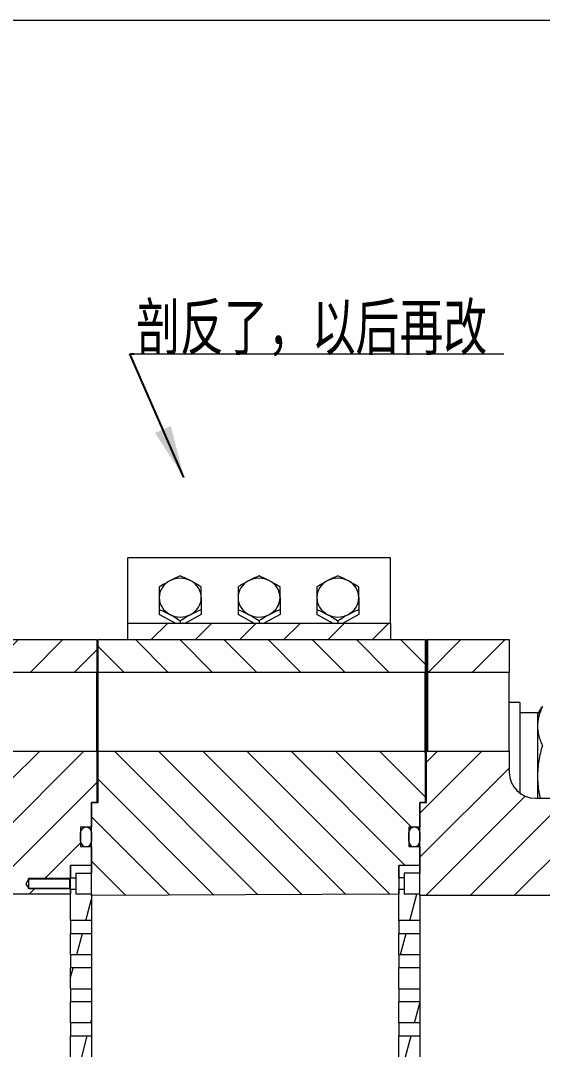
# Model space of a CAD drawing. Header units: millimetres. Extents: x 0 to 2970, y 0 to 2245.
# Drawn here: x 845.7 to 1044.4, y 805.6 to 1198.6 of the extents above; entities that cross this region are included whole.
import ezdxf

# ---------------------------------------------------------------- set-up
doc = ezdxf.new("R2010")
doc.units = ezdxf.units.MM
for name, color, linetype, true_color in [('1', 7, 'Continuous', 0xffffff), ('170', 7, 'Continuous', 0xffffff), ('2', 7, 'Continuous', 0xffffff)]:
    doc.layers.add(name, color=color, linetype=linetype, true_color=true_color)
doc.styles.add('宋体', font='宋体')
doc.dimstyles.get("Standard").update_dxf_attribs({"dimtxt": 0.18, "dimasz": 0.18, "dimexe": 0.18, "dimexo": 0.0625, "dimgap": 0.09, "dimtad": 0, "dimtih": 1, "dimtoh": 1, "dimdec": 4, "dimzin": 0, "dimdsep": 46, "dimtxsty": 'Standard', "dimcen": 0.09, "dimadec": 0, "dimazin": 0, "dimtfac": 1, "dimtdec": 4, "dimtofl": 0, "dimtmove": 0, "dimatfit": 3, "dimfxl": 1, "dimtolj": 1, "dimtzin": 0, "dimarcsym": 0})

# ---------------------------------------------------------------- blocks, each defined once
blk = doc.blocks.new('LABLE3D_1', base_point=(177.751662, 214.332776))
at = {"layer": '170', "color": 3, "linetype": 'Continuous', "lineweight": 18, "insert": (177.937162, 214.123741), "char_height": 3.5, "attachment_point": 7, "line_spacing_factor": 1.12395, "style": '宋体'}
blk.add_mtext('\\f宋体|b0|i0;\\W0.7000;剖反了，以后再改', dxfattribs=at)

msp = doc.modelspace()

# ---------------------------------------------------------------- hatches: boundary and pattern name
at = {"layer": '1', "linetype": 'Continuous', "lineweight": 18}
h = msp.add_hatch(dxfattribs=at)
h.set_pattern_fill('ANSI31', color=4, scale=3.75, angle=360, style=0)
h.paths.add_polyline_path([(886.48, 962.8), (886.48, 968.95), (986.48, 968.95), (986.48, 962.8)], flags=0)
h = msp.add_hatch(dxfattribs=at)
h.set_pattern_fill('ANSI31', color=4, scale=3.75, angle=360, style=0)
h.paths.add_polyline_path([(874.73, 587.8), (841.23, 587.8), (841.23, 600.3), (874.73, 600.3)], flags=0)
edge = h.paths.add_edge_path(flags=0)
edge.add_line((864.73, 865.8), (783.73, 865.8))
edge.add_line((783.73, 865.8), (783.73, 887.8))
edge.add_line((783.73, 887.8), (831.23, 887.8))
edge.add_arc((831.23, 897.8), 10, 270, 360)
edge.add_line((841.23, 897.8), (841.23, 920.3))
edge.add_line((841.23, 920.3), (874.73, 920.3))
edge.add_line((874.73, 920.3), (874.73, 900.8))
edge.add_line((874.73, 900.8), (872.73, 900.8))
edge.add_line((872.73, 900.8), (872.73, 891.3))
edge.add_line((872.73, 891.3), (868.49, 891.3))
edge.add_line((868.49, 891.3), (868.49, 884))
edge.add_line((868.49, 884), (872.73, 884))
edge.add_line((872.73, 884), (872.73, 876.8))
edge.add_line((872.73, 876.8), (864.73, 876.8))
edge.add_line((864.73, 876.8), (864.73, 871.55))
edge.add_line((864.73, 871.55), (848.73, 871.55))
edge.add_line((848.73, 871.55), (847.68, 869.8))
edge.add_line((847.68, 869.8), (848.73, 868.05))
edge.add_line((848.73, 868.05), (864.73, 868.05))
edge.add_line((864.73, 868.05), (864.73, 865.8))
h.paths.add_polyline_path([(874.73, 950.3), (841.23, 950.3), (841.23, 962.8), (874.73, 962.8)], flags=0)
h.paths.add_polyline_path([(641.73, 587.8), (610.23, 587.8), (610.23, 600.3), (641.73, 600.3)], flags=0)
h.paths.add_polyline_path([(641.73, 950.3), (610.23, 950.3), (610.23, 962.8), (641.73, 962.8)], flags=0)
edge = h.paths.add_edge_path(flags=0)
edge.add_line((851.88, 679.02), (864.73, 678.88))
edge.add_line((864.73, 678.88), (864.73, 673.8))
edge.add_line((864.73, 673.8), (872.73, 673.8))
edge.add_line((872.73, 673.8), (872.73, 666.6))
edge.add_line((872.73, 666.6), (868.49, 666.6))
edge.add_line((868.49, 666.6), (868.49, 659.3))
edge.add_line((868.49, 659.3), (872.73, 659.3))
edge.add_line((872.73, 659.3), (872.73, 649.8))
edge.add_line((872.73, 649.8), (874.73, 649.8))
edge.add_line((874.73, 649.8), (874.73, 630.3))
edge.add_line((874.73, 630.3), (841.23, 630.3))
edge.add_line((841.23, 630.3), (841.23, 652.8))
edge.add_arc((831.23, 652.8), 10, 0, 90)
edge.add_line((831.23, 662.8), (651.73, 662.8))
edge.add_arc((651.73, 652.8), 10, 90, 180)
edge.add_line((641.73, 652.8), (641.73, 630.3))
edge.add_line((641.73, 630.3), (610.23, 630.3))
edge.add_line((610.23, 630.3), (610.23, 635.3))
edge.add_line((610.23, 635.3), (607.73, 635.3))
edge.add_line((607.73, 635.3), (607.73, 684.8))
edge.add_line((607.73, 684.8), (864.73, 684.8))
edge.add_line((864.73, 684.8), (864.73, 682.72))
edge.add_line((864.73, 682.72), (851.88, 682.59))
edge.add_line((851.88, 682.59), (848.73, 682.55))
edge.add_line((848.73, 682.55), (847.68, 680.8))
edge.add_line((847.68, 680.8), (848.73, 679.05))
edge.add_line((848.73, 679.05), (851.88, 679.02))
edge = h.paths.add_edge_path(flags=0)
edge.add_line((607.73, 915.3), (610.23, 915.3))
edge.add_line((610.23, 915.3), (610.23, 920.3))
edge.add_line((610.23, 920.3), (641.73, 920.3))
edge.add_line((641.73, 920.3), (641.73, 897.8))
edge.add_arc((651.73, 897.8), 10, 180, 270)
edge.add_line((651.73, 887.8), (703.73, 887.8))
edge.add_line((703.73, 887.8), (703.73, 865.8))
edge.add_line((703.73, 865.8), (607.73, 865.8))
edge.add_line((607.73, 865.8), (607.73, 915.3))
h = msp.add_hatch(dxfattribs=at)
h.set_pattern_fill('ANSI31', color=4, scale=3.75, angle=360, style=0)
edge = h.paths.add_edge_path(flags=0)
edge.add_line((1187.73, 892.8), (1187.73, 849.8))
edge.add_line((1187.73, 849.8), (1192.23, 849.8))
edge.add_line((1192.23, 849.8), (1192.23, 825.3))
edge.add_line((1192.23, 825.3), (1187.73, 825.3))
edge.add_line((1187.73, 825.3), (1087.73, 865.3))
edge.add_line((1087.73, 865.3), (997.73, 865.3))
edge.add_line((997.73, 865.3), (997.73, 900.8))
edge.add_line((997.73, 900.8), (1000.23, 900.8))
edge.add_line((1000.23, 900.8), (1000.23, 920.3))
edge.add_line((1000.23, 920.3), (1031.73, 920.3))
edge.add_line((1031.73, 920.3), (1031.73, 912.33))
edge.add_arc((1041.73, 912.33), 10, 180, 270)
edge.add_line((1041.73, 902.33), (1055.23, 902.33))
edge.add_line((1055.23, 902.33), (1071.73, 892.8))
edge.add_line((1071.73, 892.8), (1187.73, 892.8))
h.paths.add_polyline_path([(1031.73, 950.3), (1000.23, 950.3), (1000.23, 962.8), (1031.73, 962.8)], flags=0)
h.paths.add_polyline_path([(1031.73, 587.8), (1000.23, 587.8), (1000.23, 600.3), (1031.73, 600.3)], flags=0)
edge = h.paths.add_edge_path(flags=0)
edge.add_line((1071.73, 657.8), (1055.23, 648.28))
edge.add_line((1055.23, 648.28), (1041.73, 648.28))
edge.add_arc((1041.73, 638.28), 10, 90, 180)
edge.add_line((1031.73, 638.28), (1031.73, 630.3))
edge.add_line((1031.73, 630.3), (1000.23, 630.3))
edge.add_line((1000.23, 630.3), (1000.23, 649.8))
edge.add_line((1000.23, 649.8), (997.73, 649.8))
edge.add_line((997.73, 649.8), (997.73, 685.3))
edge.add_line((997.73, 685.3), (1087.73, 685.3))
edge.add_line((1087.73, 685.3), (1187.73, 725.3))
edge.add_line((1187.73, 725.3), (1192.23, 725.3))
edge.add_line((1192.23, 725.3), (1192.23, 700.8))
edge.add_line((1192.23, 700.8), (1187.73, 700.8))
edge.add_line((1187.73, 700.8), (1187.73, 657.8))
edge.add_line((1187.73, 657.8), (1071.73, 657.8))
h = msp.add_hatch(dxfattribs=at)
h.set_pattern_fill('ANSI31', color=4, scale=3.75, angle=29.985, style=0)
h.paths.add_polyline_path([(872.73, 746.8), (872.73, 738.8), (864.73, 738.8), (864.73, 746.8)], flags=0)
h.paths.add_polyline_path([(872.73, 876.8), (872.73, 873.8), (866.73, 873.8), (866.73, 872.05), (864.73, 872.05), (864.73, 876.8)], flags=0)
h.paths.add_polyline_path([(864.73, 816.8), (864.73, 824.8), (872.73, 824.8), (872.73, 816.8)], flags=0)
h.paths.add_polyline_path([(872.73, 759.8), (872.73, 751.8), (864.73, 751.8), (864.73, 759.8)], flags=0)
h.paths.add_polyline_path([(864.73, 803.8), (864.73, 811.8), (872.73, 811.8), (872.73, 803.8)], flags=0)
h.paths.add_polyline_path([(872.73, 772.8), (872.73, 764.8), (864.73, 764.8), (864.73, 772.8)], flags=0)
h.paths.add_polyline_path([(864.73, 790.8), (864.73, 798.8), (872.73, 798.8), (872.73, 790.8)], flags=0)
h.paths.add_polyline_path([(864.73, 777.8), (864.73, 785.8), (872.73, 785.8), (872.73, 777.8)], flags=0)
h.paths.add_polyline_path([(872.73, 707.8), (872.73, 699.8), (864.73, 699.8), (864.73, 707.8)], flags=0)
h.paths.add_polyline_path([(864.73, 683.05), (864.73, 694.8), (872.73, 694.8), (872.73, 684.8), (866.73, 684.8), (866.73, 683.05)], flags=0)
h.paths.add_polyline_path([(872.73, 720.8), (872.73, 712.8), (864.73, 712.8), (864.73, 720.8)], flags=0)
h.paths.add_polyline_path([(864.73, 842.8), (864.73, 850.8), (872.73, 850.8), (872.73, 842.8)], flags=0)
h.paths.add_polyline_path([(864.73, 673.8), (864.73, 678.55), (866.73, 678.55), (866.73, 676.8), (872.73, 676.8), (872.73, 673.8)], flags=0)
h.paths.add_polyline_path([(872.73, 733.8), (872.73, 725.8), (864.73, 725.8), (864.73, 733.8)], flags=0)
h.paths.add_polyline_path([(864.73, 829.8), (864.73, 837.8), (872.73, 837.8), (872.73, 829.8)], flags=0)
h.paths.add_polyline_path([(866.73, 867.55), (866.73, 865.8), (872.73, 865.8), (872.73, 855.8), (864.73, 855.8), (864.73, 867.55)], flags=0)
h = msp.add_hatch(dxfattribs=at)
h.set_pattern_fill('ANSI31', color=4, scale=3.75, angle=29.985, style=0)
h.paths.add_polyline_path([(989.73, 777.8), (989.73, 785.8), (997.73, 785.8), (997.73, 777.8)], flags=0)
h.paths.add_polyline_path([(997.73, 707.8), (997.73, 699.8), (989.73, 699.8), (989.73, 707.8)], flags=0)
h.paths.add_polyline_path([(989.73, 683.05), (989.73, 694.8), (997.73, 694.8), (997.73, 684.8), (991.73, 684.8), (991.73, 683.05)], flags=0)
h.paths.add_polyline_path([(997.73, 720.8), (997.73, 712.8), (989.73, 712.8), (989.73, 720.8)], flags=0)
h.paths.add_polyline_path([(989.73, 673.8), (989.73, 678.55), (991.73, 678.55), (991.73, 676.8), (997.73, 676.8), (997.73, 673.8)], flags=0)
h.paths.add_polyline_path([(989.73, 842.8), (989.73, 850.8), (997.73, 850.8), (997.73, 842.8)], flags=0)
h.paths.add_polyline_path([(997.73, 733.8), (997.73, 725.8), (989.73, 725.8), (989.73, 733.8)], flags=0)
h.paths.add_polyline_path([(989.73, 829.8), (989.73, 837.8), (997.73, 837.8), (997.73, 829.8)], flags=0)
h.paths.add_polyline_path([(991.73, 867.55), (991.73, 865.8), (997.73, 865.8), (997.73, 855.8), (989.73, 855.8), (989.73, 867.55)], flags=0)
h.paths.add_polyline_path([(997.73, 746.8), (997.73, 738.8), (989.73, 738.8), (989.73, 746.8)], flags=0)
h.paths.add_polyline_path([(997.73, 876.8), (997.73, 873.8), (991.73, 873.8), (991.73, 872.05), (989.73, 872.05), (989.73, 876.8)], flags=0)
h.paths.add_polyline_path([(989.73, 816.8), (989.73, 824.8), (997.73, 824.8), (997.73, 816.8)], flags=0)
h.paths.add_polyline_path([(997.73, 759.8), (997.73, 751.8), (989.73, 751.8), (989.73, 759.8)], flags=0)
h.paths.add_polyline_path([(989.73, 803.8), (989.73, 811.8), (997.73, 811.8), (997.73, 803.8)], flags=0)
h.paths.add_polyline_path([(997.73, 772.8), (997.73, 764.8), (989.73, 764.8), (989.73, 772.8)], flags=0)
h.paths.add_polyline_path([(989.73, 790.8), (989.73, 798.8), (997.73, 798.8), (997.73, 790.8)], flags=0)
at = {"layer": '2', "linetype": 'Continuous', "lineweight": 18}
h = msp.add_hatch(dxfattribs=at)
h.set_pattern_fill('ANSI31', color=4, scale=3.75, angle=89.9544, style=0)
h.paths.add_polyline_path([(872.73, 900.8), (875.23, 900.8), (875.23, 920.3), (999.73, 920.3), (999.73, 900.8), (997.73, 900.8), (997.73, 891.3), (993.49, 891.3), (993.49, 884), (997.73, 884), (997.73, 876.8), (989.73, 876.8), (989.73, 865.8), (872.73, 865.3)], flags=0)
h.paths.add_polyline_path([(999.73, 587.8), (875.23, 587.8), (875.23, 600.3), (999.73, 600.3)], flags=0)
h.paths.add_polyline_path([(872.73, 685.3), (989.73, 684.8), (989.73, 673.8), (997.73, 673.8), (997.73, 666.6), (993.49, 666.6), (993.49, 659.3), (997.73, 659.3), (997.73, 649.8), (999.73, 649.8), (999.73, 630.3), (875.23, 630.3), (875.23, 649.8), (872.73, 649.8)], flags=0)
h.paths.add_polyline_path([(999.73, 950.3), (875.23, 950.3), (875.23, 962.8), (999.73, 962.8)], flags=0)
h = msp.add_hatch(dxfattribs=at)
h.set_pattern_fill('ANSI31', color=4, scale=3.75, angle=29.985, style=0)
edge = h.paths.add_edge_path(flags=0)
edge.add_spline(control_points=[(868.49, 661.3), (868.49, 660.13), (869.37, 659.3), (870.61, 659.3)], knot_values=[0, 0, 0, 0, 1, 1, 1, 1], weights=[0.585786, 0.471405, 0.471405, 0.585786], degree=3, periodic=0)
edge.add_spline(control_points=[(870.61, 659.3), (871.85, 659.3), (872.73, 660.13), (872.73, 661.3)], knot_values=[0, 0, 0, 0, 1, 1, 1, 1], weights=[0.585786, 0.471405, 0.471405, 0.585786], degree=3, periodic=0)
edge.add_line((872.73, 661.3), (872.73, 664.6))
edge.add_spline(control_points=[(872.73, 664.6), (872.73, 665.78), (871.85, 666.6), (870.61, 666.6)], knot_values=[0, 0, 0, 0, 1, 1, 1, 1], weights=[0.585786, 0.471405, 0.471405, 0.585786], degree=3, periodic=0)
edge.add_spline(control_points=[(870.61, 666.6), (869.37, 666.6), (868.49, 665.78), (868.49, 664.6)], knot_values=[0, 0, 0, 0, 1, 1, 1, 1], weights=[0.585786, 0.471405, 0.471405, 0.585786], degree=3, periodic=0)
edge.add_line((868.49, 664.6), (868.49, 661.3))
edge = h.paths.add_edge_path(flags=0)
edge.add_spline(control_points=[(868.49, 886), (868.49, 884.83), (869.37, 884), (870.61, 884)], knot_values=[0, 0, 0, 0, 1, 1, 1, 1], weights=[0.585786, 0.471405, 0.471405, 0.585786], degree=3, periodic=0)
edge.add_spline(control_points=[(870.61, 884), (871.85, 884), (872.73, 884.83), (872.73, 886)], knot_values=[0, 0, 0, 0, 1, 1, 1, 1], weights=[0.585786, 0.471405, 0.471405, 0.585786], degree=3, periodic=0)
edge.add_line((872.73, 886), (872.73, 889.3))
edge.add_spline(control_points=[(872.73, 889.3), (872.73, 890.48), (871.85, 891.3), (870.61, 891.3)], knot_values=[0, 0, 0, 0, 1, 1, 1, 1], weights=[0.585786, 0.471405, 0.471405, 0.585786], degree=3, periodic=0)
edge.add_spline(control_points=[(870.61, 891.3), (869.37, 891.3), (868.49, 890.48), (868.49, 889.3)], knot_values=[0, 0, 0, 0, 1, 1, 1, 1], weights=[0.585786, 0.471405, 0.471405, 0.585786], degree=3, periodic=0)
edge.add_line((868.49, 889.3), (868.49, 886))
h = msp.add_hatch(dxfattribs=at)
h.set_pattern_fill('ANSI31', color=4, scale=3.75, angle=29.985, style=0)
edge = h.paths.add_edge_path(flags=0)
edge.add_spline(control_points=[(993.49, 886), (993.49, 884.83), (994.37, 884), (995.61, 884)], knot_values=[0, 0, 0, 0, 1, 1, 1, 1], weights=[0.585786, 0.471405, 0.471405, 0.585786], degree=3, periodic=0)
edge.add_spline(control_points=[(995.61, 884), (996.85, 884), (997.73, 884.83), (997.73, 886)], knot_values=[0, 0, 0, 0, 1, 1, 1, 1], weights=[0.585786, 0.471405, 0.471405, 0.585786], degree=3, periodic=0)
edge.add_line((997.73, 886), (997.73, 889.3))
edge.add_spline(control_points=[(997.73, 889.3), (997.73, 890.48), (996.85, 891.3), (995.61, 891.3)], knot_values=[0, 0, 0, 0, 1, 1, 1, 1], weights=[0.585786, 0.471405, 0.471405, 0.585786], degree=3, periodic=0)
edge.add_spline(control_points=[(995.61, 891.3), (994.37, 891.3), (993.49, 890.48), (993.49, 889.3)], knot_values=[0, 0, 0, 0, 1, 1, 1, 1], weights=[0.585786, 0.471405, 0.471405, 0.585786], degree=3, periodic=0)
edge.add_line((993.49, 889.3), (993.49, 886))
edge = h.paths.add_edge_path(flags=0)
edge.add_spline(control_points=[(993.49, 661.3), (993.49, 660.13), (994.37, 659.3), (995.61, 659.3)], knot_values=[0, 0, 0, 0, 1, 1, 1, 1], weights=[0.585786, 0.471405, 0.471405, 0.585786], degree=3, periodic=0)
edge.add_spline(control_points=[(995.61, 659.3), (996.85, 659.3), (997.73, 660.13), (997.73, 661.3)], knot_values=[0, 0, 0, 0, 1, 1, 1, 1], weights=[0.585786, 0.471405, 0.471405, 0.585786], degree=3, periodic=0)
edge.add_line((997.73, 661.3), (997.73, 664.6))
edge.add_spline(control_points=[(997.73, 664.6), (997.73, 665.78), (996.85, 666.6), (995.61, 666.6)], knot_values=[0, 0, 0, 0, 1, 1, 1, 1], weights=[0.585786, 0.471405, 0.471405, 0.585786], degree=3, periodic=0)
edge.add_spline(control_points=[(995.61, 666.6), (994.37, 666.6), (993.49, 665.78), (993.49, 664.6)], knot_values=[0, 0, 0, 0, 1, 1, 1, 1], weights=[0.585786, 0.471405, 0.471405, 0.585786], degree=3, periodic=0)
edge.add_line((993.49, 664.6), (993.49, 661.3))

# ---------------------------------------------------------------- linework, layer by layer
at = {"layer": '1', "color": 7, "linetype": 'Continuous', "lineweight": 18}
for p, q in [((886.48, 968.95), (886.48, 993.94)), ((986.48, 993.94), (886.48, 993.94)), ((986.48, 968.95), (986.48, 993.94)), ((898.48, 974.25), (898.48, 972.3)), ((904.75, 968.95), (898.48, 972.3)), ((914.48, 972.3), (908.21, 968.95)), ((914.48, 974.25), (914.48, 972.3)), ((928.48, 974.25), (928.48, 972.3)), ((934.75, 968.95), (928.48, 972.3)), ((944.48, 972.3), (938.21, 968.95)), ((944.48, 974.25), (944.48, 972.3)), ((958.48, 974.25), (958.48, 972.3)), ((964.75, 968.95), (958.48, 972.3)), ((974.48, 972.3), (968.21, 968.95)), ((974.48, 974.25), (974.48, 972.3)), ((886.48, 962.8), (886.48, 968.95)), ((986.48, 968.95), (886.48, 968.95)), ((906.48, 969.98), (906.48, 968.95)), ((936.48, 969.98), (936.48, 968.95)), ((966.48, 969.98), (966.48, 968.95)), ((986.48, 968.95), (986.48, 962.8)), ((841.23, 962.8), (874.73, 962.8)), ((874.73, 962.8), (874.73, 950.3)), ((886.48, 962.8), (986.48, 962.8)), ((1000.23, 950.3), (1000.23, 962.8)), ((1000.23, 962.8), (1031.73, 962.8)), ((1000.73, 950.3), (1000.73, 962.8)), ((1031.73, 962.8), (1031.73, 950.3)), ((1031.73, 962.8), (1031.73, 950.3)), ((1031.73, 962.8), (1031.73, 950.3)), ((1031.73, 962.8), (1031.73, 950.3)), ((874.73, 950.3), (841.23, 950.3)), ((874.73, 924.7), (874.73, 950.3)), ((1000.23, 920.3), (1000.23, 950.3)), ((1031.73, 950.3), (1000.23, 950.3)), ((1000.73, 920.3), (1000.73, 950.3)), ((1031.73, 939.19), (1031.73, 950.3)), ((1031.73, 924.7), (1031.73, 950.3)), ((1031.73, 939.19), (1031.73, 950.3)), ((1031.73, 939.19), (1031.73, 950.3)), ((1031.73, 920.3), (1031.73, 939.19)), ((1031.73, 920.3), (1031.73, 939.19)), ((1031.73, 920.3), (1031.73, 939.19)), ((1035.73, 938.87), (1031.73, 938.87)), ((1035.73, 938.87), (1035.73, 917.37)), ((1043.4, 935.88), (1042.53, 934.37)), ((1042.53, 934.92), (1035.73, 934.92)), ((1042.53, 934.92), (1042.53, 902.33)), ((875.23, 925.56), (874.73, 925.56)), ((874.73, 920.3), (874.73, 924.7)), ((1000.23, 925.56), (999.73, 925.56)), ((1031.73, 920.3), (1031.73, 924.7)), ((841.23, 920.3), (874.73, 920.3)), ((874.73, 920.3), (874.73, 900.8)), ((1000.23, 920.3), (1031.73, 920.3)), ((1000.23, 900.8), (1000.23, 920.3)), ((1031.73, 920.3), (1031.73, 912.3)), ((1031.73, 920.3), (1031.73, 912.3)), ((1031.73, 920.3), (1031.73, 912.33)), ((1031.73, 920.3), (1031.73, 912.3)), ((1035.73, 917.37), (1035.73, 904.33)), ((874.73, 900.8), (872.73, 900.8)), ((872.73, 900.8), (872.73, 891.3)), ((874.73, 902.18), (875.23, 902.18)), ((997.73, 865.3), (997.73, 900.8)), ((997.73, 900.8), (1000.23, 900.8)), ((999.73, 902.18), (1000.23, 902.18)), ((1041.73, 902.33), (1055.23, 902.33)), ((868.49, 891.3), (868.49, 884)), ((872.73, 891.3), (868.49, 891.3)), ((868.49, 884), (872.73, 884)), ((872.73, 884), (872.73, 876.8)), ((872.73, 876.8), (864.73, 876.8)), ((864.73, 876.8), (864.73, 871.8)), ((864.73, 872.05), (864.73, 876.8)), ((872.73, 876.8), (864.73, 876.8)), ((872.73, 876.8), (872.73, 873.8)), ((989.73, 872.05), (989.73, 876.8)), ((997.73, 876.8), (989.73, 876.8)), ((997.73, 876.8), (997.73, 873.8)), ((866.73, 873.8), (866.73, 872.05)), ((866.73, 873.8), (872.73, 873.8)), ((991.73, 873.8), (991.73, 872.05)), ((997.73, 873.8), (991.73, 873.8)), ((848.73, 871.55), (847.68, 869.8)), ((847.68, 869.8), (848.73, 868.05)), ((848.73, 871.55), (848.73, 871.8)), ((848.73, 871.55), (848.73, 868.05)), ((864.48, 871.55), (848.73, 871.55)), ((864.73, 871.8), (864.48, 871.55)), ((864.48, 868.05), (864.48, 871.55)), ((864.73, 872.05), (866.73, 872.05)), ((864.73, 868.39), (864.73, 871.8)), ((866.73, 872.05), (866.73, 867.55)), ((991.73, 872.05), (989.73, 872.05)), ((991.73, 872.05), (991.73, 867.55)), ((864.73, 865.8), (783.73, 865.8)), ((848.73, 868.05), (848.73, 867.8)), ((848.73, 868.05), (864.48, 868.05)), ((864.48, 868.05), (864.73, 867.8)), ((864.73, 867.8), (864.73, 868.39)), ((864.73, 867.8), (864.73, 865.8)), ((864.73, 855.8), (864.73, 867.55)), ((866.73, 867.55), (864.73, 867.55)), ((866.73, 867.55), (866.73, 865.8)), ((872.73, 865.8), (866.73, 865.8)), ((872.73, 865.8), (872.73, 855.8)), ((991.73, 867.55), (989.73, 867.55)), ((989.73, 855.8), (989.73, 867.55)), ((991.73, 867.55), (991.73, 865.8)), ((997.73, 865.8), (991.73, 865.8)), ((997.73, 865.8), (997.73, 855.8)), ((1087.73, 865.3), (997.73, 865.3)), ((864.73, 855.8), (864.73, 850.8)), ((872.73, 855.8), (864.73, 855.8)), ((872.73, 855.8), (872.73, 850.8)), ((989.73, 855.8), (989.73, 850.8)), ((997.73, 855.8), (989.73, 855.8)), ((997.73, 855.8), (997.73, 850.8)), ((864.73, 850.8), (872.73, 850.8)), ((864.73, 842.8), (864.73, 850.8)), ((872.73, 850.8), (872.73, 842.8)), ((989.73, 850.8), (997.73, 850.8)), ((989.73, 842.8), (989.73, 850.8)), ((997.73, 850.8), (997.73, 842.8)), ((864.73, 842.8), (864.73, 837.8)), ((864.73, 842.8), (872.73, 842.8)), ((872.73, 842.8), (872.73, 837.8)), ((989.73, 842.8), (989.73, 837.8)), ((989.73, 842.8), (997.73, 842.8)), ((997.73, 842.8), (997.73, 837.8)), ((864.73, 829.8), (864.73, 837.8)), ((872.73, 837.8), (864.73, 837.8)), ((872.73, 837.8), (872.73, 829.8)), ((989.73, 829.8), (989.73, 837.8)), ((997.73, 837.8), (989.73, 837.8)), ((997.73, 837.8), (997.73, 829.8)), ((864.73, 829.8), (864.73, 824.8)), ((864.73, 829.8), (872.73, 829.8)), ((872.73, 829.8), (872.73, 824.8)), ((989.73, 829.8), (989.73, 824.8)), ((989.73, 829.8), (997.73, 829.8)), ((997.73, 829.8), (997.73, 824.8)), ((864.73, 816.8), (864.73, 824.8)), ((872.73, 824.8), (864.73, 824.8)), ((872.73, 824.8), (872.73, 816.8)), ((989.73, 816.8), (989.73, 824.8)), ((997.73, 824.8), (989.73, 824.8)), ((997.73, 824.8), (997.73, 816.8)), ((864.73, 816.8), (864.73, 811.8)), ((872.73, 816.8), (864.73, 816.8)), ((872.73, 816.8), (872.73, 811.8)), ((989.73, 816.8), (989.73, 811.8)), ((997.73, 816.8), (989.73, 816.8)), ((997.73, 816.8), (997.73, 811.8)), ((864.73, 811.8), (872.73, 811.8)), ((864.73, 803.8), (864.73, 811.8)), ((872.73, 811.8), (872.73, 803.8)), ((989.73, 803.8), (989.73, 811.8)), ((989.73, 811.8), (997.73, 811.8)), ((997.73, 811.8), (997.73, 803.8))]:
    msp.add_line(p, q, dxfattribs=at)
at = {"layer": '1', "color": 7, "linetype": 'Continuous', "lineweight": 13}
for p, q in [((864.6, 871.8), (848.73, 871.8)), ((848.73, 871.8), (848.73, 871.8)), ((864.6, 867.8), (848.73, 867.8)), ((848.73, 867.8), (848.73, 867.8))]:
    msp.add_line(p, q, dxfattribs=at)
at = {"layer": '1', "color": 7, "linetype": 'Continuous', "lineweight": 18}
msp.add_arc((1041.73, 912.33), 10, 180, 270, dxfattribs=at)
for centre, start_param, end_param in [((906.48, 978.79), 1.047198, 2.094395), ((936.48, 978.79), 1.047198, 2.094395), ((966.48, 978.79), 1.047198, 2.094395), ((906.48, 978.79), 2.094395, 3.141593), ((906.48, 978.79), 0, 1.047198), ((936.48, 978.79), 2.094395, 3.141593), ((936.48, 978.79), 0, 1.047198), ((966.48, 978.79), 2.094395, 3.141593), ((966.48, 978.79), 0, 1.047198), ((906.48, 978.79), 3.141593, 4.18879), ((906.48, 978.79), 5.235988, 6.283185), ((936.48, 978.79), 3.141593, 4.18879), ((936.48, 978.79), 5.235988, 6.283185), ((966.48, 978.79), 3.141593, 4.18879), ((966.48, 978.79), 5.235988, 6.283185), ((906.48, 978.79), 4.18879, 5.235988), ((936.48, 978.79), 4.18879, 5.235988), ((966.48, 978.79), 4.18879, 5.235988)]:
    msp.add_ellipse(centre, major_axis=(8, 0), ratio=0.92388, start_param=start_param, end_param=end_param, dxfattribs=at)
for points, knots in [([(906.48, 987.05), (905.82, 986.78), (905.16, 986.5), (904.16, 986.04), (903.83, 985.88), (903.16, 985.54), (902.82, 985.37), (902.48, 985.19)], [0, 0, 0, 0, 0.5, 0.5, 0.75, 0.75, 1, 1, 1, 1]), ([(910.48, 985.19), (910.39, 985.23), (910.31, 985.28), (910.14, 985.37), (910.05, 985.41), (909.8, 985.54), (909.63, 985.63), (909.12, 985.88), (908.79, 986.04), (907.79, 986.5), (907.13, 986.78), (906.48, 987.05)], [0, 0, 0, 0, 0.0625, 0.0625, 0.125, 0.125, 0.25, 0.25, 0.5, 0.5, 1, 1, 1, 1]), ([(936.48, 987.05), (935.82, 986.78), (935.16, 986.5), (934.16, 986.04), (933.83, 985.88), (933.16, 985.54), (932.82, 985.37), (932.48, 985.19)], [0, 0, 0, 0, 0.5, 0.5, 0.75, 0.75, 1, 1, 1, 1]), ([(940.48, 985.19), (940.39, 985.23), (940.31, 985.28), (940.14, 985.37), (940.05, 985.41), (939.8, 985.54), (939.63, 985.63), (939.12, 985.88), (938.79, 986.04), (937.79, 986.5), (937.13, 986.78), (936.48, 987.05)], [0, 0, 0, 0, 0.0625, 0.0625, 0.125, 0.125, 0.25, 0.25, 0.5, 0.5, 1, 1, 1, 1]), ([(966.48, 987.05), (965.82, 986.78), (965.16, 986.5), (964.16, 986.04), (963.83, 985.88), (963.16, 985.54), (962.82, 985.37), (962.48, 985.19)], [0, 0, 0, 0, 0.5, 0.5, 0.75, 0.75, 1, 1, 1, 1]), ([(970.48, 985.19), (970.39, 985.23), (970.31, 985.28), (970.14, 985.37), (970.05, 985.41), (969.8, 985.54), (969.63, 985.63), (969.12, 985.88), (968.79, 986.04), (967.79, 986.5), (967.13, 986.78), (966.48, 987.05)], [0, 0, 0, 0, 0.0625, 0.0625, 0.125, 0.125, 0.25, 0.25, 0.5, 0.5, 1, 1, 1, 1]), ([(902.48, 985.19), (902.39, 985.14), (902.31, 985.1), (902.14, 985), (902.05, 984.96), (901.8, 984.82), (901.63, 984.72), (901.12, 984.43), (900.79, 984.24), (899.79, 983.63), (899.13, 983.21), (898.48, 982.78)], [0, 0, 0, 0, 0.0625, 0.0625, 0.125, 0.125, 0.25, 0.25, 0.5, 0.5, 1, 1, 1, 1]), ([(898.48, 982.78), (898.48, 982.47), (898.48, 982.16), (898.48, 981.76), (898.48, 981.68), (898.48, 981.52), (898.48, 981.28), (898.48, 981.03), (898.48, 980.53), (898.48, 980.19), (898.48, 979.5), (898.48, 979.15), (898.48, 978.79)], [0, 0, 0, 0, 0.25, 0.25, 0.3125, 0.3125, 0.375, 0.5, 0.5, 0.75, 0.75, 1, 1, 1, 1]), ([(914.48, 982.78), (913.82, 983.21), (913.16, 983.63), (912.16, 984.24), (911.83, 984.43), (911.16, 984.82), (910.82, 985), (910.48, 985.19)], [0, 0, 0, 0, 0.5, 0.5, 0.75, 0.75, 1, 1, 1, 1]), ([(914.48, 978.79), (914.48, 979.15), (914.48, 979.5), (914.48, 980.19), (914.48, 980.53), (914.48, 981.03), (914.48, 981.28), (914.48, 981.52), (914.48, 981.68), (914.48, 981.76), (914.48, 982.16), (914.48, 982.47), (914.48, 982.78)], [0, 0, 0, 0, 0.25, 0.25, 0.5, 0.5, 0.625, 0.6875, 0.6875, 0.75, 0.75, 1, 1, 1, 1]), ([(932.48, 985.19), (932.39, 985.14), (932.31, 985.1), (932.14, 985), (932.05, 984.96), (931.8, 984.82), (931.63, 984.72), (931.12, 984.43), (930.79, 984.24), (929.79, 983.63), (929.13, 983.21), (928.48, 982.78)], [0, 0, 0, 0, 0.0625, 0.0625, 0.125, 0.125, 0.25, 0.25, 0.5, 0.5, 1, 1, 1, 1]), ([(928.48, 982.78), (928.48, 982.47), (928.48, 982.16), (928.48, 981.76), (928.48, 981.68), (928.48, 981.52), (928.48, 981.28), (928.48, 981.03), (928.48, 980.53), (928.48, 980.19), (928.48, 979.5), (928.48, 979.15), (928.48, 978.79)], [0, 0, 0, 0, 0.25, 0.25, 0.3125, 0.3125, 0.375, 0.5, 0.5, 0.75, 0.75, 1, 1, 1, 1]), ([(944.48, 982.78), (943.82, 983.21), (943.16, 983.63), (942.16, 984.24), (941.83, 984.43), (941.16, 984.82), (940.82, 985), (940.48, 985.19)], [0, 0, 0, 0, 0.5, 0.5, 0.75, 0.75, 1, 1, 1, 1]), ([(944.48, 978.79), (944.48, 979.15), (944.48, 979.5), (944.48, 980.19), (944.48, 980.53), (944.48, 981.03), (944.48, 981.28), (944.48, 981.52), (944.48, 981.68), (944.48, 981.76), (944.48, 982.16), (944.48, 982.47), (944.48, 982.78)], [0, 0, 0, 0, 0.25, 0.25, 0.5, 0.5, 0.625, 0.6875, 0.6875, 0.75, 0.75, 1, 1, 1, 1]), ([(962.48, 985.19), (962.39, 985.14), (962.31, 985.1), (962.14, 985), (962.05, 984.96), (961.8, 984.82), (961.63, 984.72), (961.12, 984.43), (960.79, 984.24), (959.79, 983.63), (959.13, 983.21), (958.48, 982.78)], [0, 0, 0, 0, 0.0625, 0.0625, 0.125, 0.125, 0.25, 0.25, 0.5, 0.5, 1, 1, 1, 1]), ([(958.48, 982.78), (958.48, 982.47), (958.48, 982.16), (958.48, 981.76), (958.48, 981.68), (958.48, 981.52), (958.48, 981.28), (958.48, 981.03), (958.48, 980.53), (958.48, 980.19), (958.48, 979.5), (958.48, 979.15), (958.48, 978.79)], [0, 0, 0, 0, 0.25, 0.25, 0.3125, 0.3125, 0.375, 0.5, 0.5, 0.75, 0.75, 1, 1, 1, 1]), ([(974.48, 982.78), (973.82, 983.21), (973.16, 983.63), (972.16, 984.24), (971.83, 984.43), (971.16, 984.82), (970.82, 985), (970.48, 985.19)], [0, 0, 0, 0, 0.5, 0.5, 0.75, 0.75, 1, 1, 1, 1]), ([(974.48, 978.79), (974.48, 979.15), (974.48, 979.5), (974.48, 980.19), (974.48, 980.53), (974.48, 981.03), (974.48, 981.28), (974.48, 981.52), (974.48, 981.68), (974.48, 981.76), (974.48, 982.16), (974.48, 982.47), (974.48, 982.78)], [0, 0, 0, 0, 0.25, 0.25, 0.5, 0.5, 0.625, 0.6875, 0.6875, 0.75, 0.75, 1, 1, 1, 1]), ([(898.48, 978.79), (898.48, 978.43), (898.48, 978.06), (898.48, 977.63), (898.48, 977.59), (898.48, 977.49), (898.48, 977.35), (898.48, 977.02), (898.48, 976.74), (898.48, 976.17), (898.48, 975.78), (898.48, 975.02), (898.48, 974.63), (898.48, 974.25)], [0, 0, 0, 0, 0.25, 0.25, 0.28125, 0.28125, 0.3125, 0.375, 0.5, 0.5, 0.75, 0.75, 1, 1, 1, 1]), ([(914.48, 978.79), (914.48, 978.43), (914.48, 978.06), (914.48, 977.63), (914.48, 977.59), (914.48, 977.49), (914.48, 977.35), (914.48, 977.02), (914.48, 976.74), (914.48, 976.17), (914.48, 975.78), (914.48, 975.02), (914.48, 974.63), (914.48, 974.25)], [0, 0, 0, 0, 0.25, 0.25, 0.28125, 0.28125, 0.3125, 0.375, 0.5, 0.5, 0.75, 0.75, 1, 1, 1, 1]), ([(928.48, 978.79), (928.48, 978.43), (928.48, 978.06), (928.48, 977.63), (928.48, 977.59), (928.48, 977.49), (928.48, 977.35), (928.48, 977.02), (928.48, 976.74), (928.48, 976.17), (928.48, 975.78), (928.48, 975.02), (928.48, 974.63), (928.48, 974.25)], [0, 0, 0, 0, 0.25, 0.25, 0.28125, 0.28125, 0.3125, 0.375, 0.5, 0.5, 0.75, 0.75, 1, 1, 1, 1]), ([(944.48, 978.79), (944.48, 978.43), (944.48, 978.06), (944.48, 977.63), (944.48, 977.59), (944.48, 977.49), (944.48, 977.35), (944.48, 977.02), (944.48, 976.74), (944.48, 976.17), (944.48, 975.78), (944.48, 975.02), (944.48, 974.63), (944.48, 974.25)], [0, 0, 0, 0, 0.25, 0.25, 0.28125, 0.28125, 0.3125, 0.375, 0.5, 0.5, 0.75, 0.75, 1, 1, 1, 1]), ([(958.48, 978.79), (958.48, 978.43), (958.48, 978.06), (958.48, 977.63), (958.48, 977.59), (958.48, 977.49), (958.48, 977.35), (958.48, 977.02), (958.48, 976.74), (958.48, 976.17), (958.48, 975.78), (958.48, 975.02), (958.48, 974.63), (958.48, 974.25)], [0, 0, 0, 0, 0.25, 0.25, 0.28125, 0.28125, 0.3125, 0.375, 0.5, 0.5, 0.75, 0.75, 1, 1, 1, 1]), ([(974.48, 978.79), (974.48, 978.43), (974.48, 978.06), (974.48, 977.63), (974.48, 977.59), (974.48, 977.49), (974.48, 977.35), (974.48, 977.02), (974.48, 976.74), (974.48, 976.17), (974.48, 975.78), (974.48, 975.02), (974.48, 974.63), (974.48, 974.25)], [0, 0, 0, 0, 0.25, 0.25, 0.28125, 0.28125, 0.3125, 0.375, 0.5, 0.5, 0.75, 0.75, 1, 1, 1, 1]), ([(898.48, 974.25), (899.13, 973.98), (899.79, 973.7), (900.79, 973.24), (901.12, 973.08), (901.8, 972.74), (902.14, 972.57), (902.48, 972.39)], [0, 0, 0, 0, 0.5, 0.5, 0.75, 0.75, 1, 1, 1, 1]), ([(902.48, 972.39), (902.56, 972.34), (902.65, 972.29), (902.82, 972.2), (902.9, 972.16), (903.16, 972.01), (903.33, 971.92), (903.83, 971.63), (904.17, 971.43), (905.17, 970.83), (905.82, 970.41), (906.48, 969.98)], [0, 0, 0, 0, 0.0625, 0.0625, 0.125, 0.125, 0.25, 0.25, 0.5, 0.5, 1, 1, 1, 1]), ([(906.48, 969.98), (907.13, 970.41), (907.79, 970.83), (908.79, 971.44), (909.12, 971.63), (909.8, 972.02), (910.14, 972.2), (910.48, 972.39)], [0, 0, 0, 0, 0.5, 0.5, 0.75, 0.75, 1, 1, 1, 1]), ([(910.48, 972.39), (910.56, 972.43), (910.65, 972.48), (910.82, 972.56), (910.9, 972.61), (911.16, 972.74), (911.33, 972.83), (911.83, 973.08), (912.17, 973.24), (913.17, 973.7), (913.82, 973.98), (914.48, 974.25)], [0, 0, 0, 0, 0.0625, 0.0625, 0.125, 0.125, 0.25, 0.25, 0.5, 0.5, 1, 1, 1, 1]), ([(928.48, 974.25), (929.13, 973.98), (929.79, 973.7), (930.79, 973.24), (931.12, 973.08), (931.8, 972.74), (932.14, 972.57), (932.48, 972.39)], [0, 0, 0, 0, 0.5, 0.5, 0.75, 0.75, 1, 1, 1, 1]), ([(932.48, 972.39), (932.56, 972.34), (932.65, 972.29), (932.82, 972.2), (932.9, 972.16), (933.16, 972.01), (933.33, 971.92), (933.83, 971.63), (934.17, 971.43), (935.17, 970.83), (935.82, 970.41), (936.48, 969.98)], [0, 0, 0, 0, 0.0625, 0.0625, 0.125, 0.125, 0.25, 0.25, 0.5, 0.5, 1, 1, 1, 1]), ([(936.48, 969.98), (937.13, 970.41), (937.79, 970.83), (938.79, 971.44), (939.12, 971.63), (939.8, 972.02), (940.14, 972.2), (940.48, 972.39)], [0, 0, 0, 0, 0.5, 0.5, 0.75, 0.75, 1, 1, 1, 1]), ([(940.48, 972.39), (940.56, 972.43), (940.65, 972.48), (940.82, 972.56), (940.9, 972.61), (941.16, 972.74), (941.33, 972.83), (941.83, 973.08), (942.17, 973.24), (943.17, 973.7), (943.82, 973.98), (944.48, 974.25)], [0, 0, 0, 0, 0.0625, 0.0625, 0.125, 0.125, 0.25, 0.25, 0.5, 0.5, 1, 1, 1, 1]), ([(958.48, 974.25), (959.13, 973.98), (959.79, 973.7), (960.79, 973.24), (961.12, 973.08), (961.8, 972.74), (962.14, 972.57), (962.48, 972.39)], [0, 0, 0, 0, 0.5, 0.5, 0.75, 0.75, 1, 1, 1, 1]), ([(962.48, 972.39), (962.56, 972.34), (962.65, 972.29), (962.82, 972.2), (962.9, 972.16), (963.16, 972.01), (963.33, 971.92), (963.83, 971.63), (964.17, 971.43), (965.17, 970.83), (965.82, 970.41), (966.48, 969.98)], [0, 0, 0, 0, 0.0625, 0.0625, 0.125, 0.125, 0.25, 0.25, 0.5, 0.5, 1, 1, 1, 1]), ([(966.48, 969.98), (967.13, 970.41), (967.79, 970.83), (968.79, 971.44), (969.12, 971.63), (969.8, 972.02), (970.14, 972.2), (970.48, 972.39)], [0, 0, 0, 0, 0.5, 0.5, 0.75, 0.75, 1, 1, 1, 1]), ([(970.48, 972.39), (970.56, 972.43), (970.65, 972.48), (970.82, 972.56), (970.9, 972.61), (971.16, 972.74), (971.33, 972.83), (971.83, 973.08), (972.17, 973.24), (973.17, 973.7), (973.82, 973.98), (974.48, 974.25)], [0, 0, 0, 0, 0.0625, 0.0625, 0.125, 0.125, 0.25, 0.25, 0.5, 0.5, 1, 1, 1, 1]), ([(1044.36, 937.26), (1044.08, 936.66), (1043.82, 936.05), (1043.37, 934.83), (1043.18, 934.21), (1042.86, 932.98), (1042.74, 932.36), (1042.61, 931.42), (1042.58, 931.11), (1042.54, 930.48), (1042.53, 930.17), (1042.53, 929.85)], [0, 0, 0, 0, 0.25, 0.25, 0.5, 0.5, 0.75, 0.75, 0.875, 0.875, 1, 1, 1, 1]), ([(1043.39, 935.87), (1043.41, 935.89), (1043.45, 935.96), (1043.49, 936.03), (1043.54, 936.12), (1043.57, 936.16), (1043.83, 936.56), (1044.08, 936.91), (1044.36, 937.26)], [0, 0, 0, 0, 0.052716, 0.147445, 0.147445, 0.242173, 0.242173, 1, 1, 1, 1]), ([(1042.53, 929.85), (1042.53, 929.7), (1042.53, 929.54), (1042.54, 929.3), (1042.54, 929.22), (1042.55, 929.07), (1042.57, 928.67), (1042.61, 928.28), (1042.74, 927.34), (1042.86, 926.72), (1043.18, 925.49), (1043.38, 924.88), (1043.83, 923.66), (1044.08, 923.05), (1044.36, 922.44)], [0, 0, 0, 0, 0.0625, 0.0625, 0.09375, 0.09375, 0.125, 0.25, 0.25, 0.5, 0.5, 0.75, 0.75, 1, 1, 1, 1]), ([(1044.36, 922.44), (1044.08, 921.49), (1043.82, 920.53), (1043.37, 918.6), (1043.18, 917.63), (1042.86, 915.68), (1042.74, 914.7), (1042.61, 913.23), (1042.58, 912.73), (1042.54, 911.74), (1042.53, 911.24), (1042.53, 910.75)], [0, 0, 0, 0, 0.25, 0.25, 0.5, 0.5, 0.75, 0.75, 0.875, 0.875, 1, 1, 1, 1]), ([(1042.53, 910.75), (1042.53, 910.5), (1042.53, 910.25), (1042.54, 909.88), (1042.54, 909.75), (1042.55, 909.5), (1042.57, 908.88), (1042.61, 908.26), (1042.74, 906.78), (1042.86, 905.8), (1043.16, 903.99), (1043.32, 903.15), (1043.51, 902.31)], [0, 0, 0, 0, 0.087252, 0.087252, 0.130879, 0.130879, 0.174505, 0.34901, 0.34901, 0.698019, 0.698019, 1, 1, 1, 1])]:
    msp.add_open_spline(points, degree=3, knots=knots, dxfattribs=at)
at = {"layer": '170', "color": 35, "linetype": 'Continuous', "lineweight": 18}
msp.add_line((1326.54, 1198.58), (473.48, 1198.58), dxfattribs=at)
at = {"layer": '170', "color": 3, "linetype": 'Continuous', "lineweight": 18}
msp.add_line((888.76, 1071.66), (1029.72, 1071.66), dxfattribs=at)
at = {"layer": '170', "color": 3, "lineweight": 18}
msp.add_line((896.26, 1071.66), (896.26, 1071.66), dxfattribs=at)
at = {"layer": '2', "color": 7, "linetype": 'Continuous', "lineweight": 18}
for p, q in [((875.23, 962.8), (999.73, 962.8)), ((875.23, 950.3), (875.23, 962.8)), ((999.73, 962.8), (999.73, 950.3)), ((875.23, 920.3), (875.23, 950.3)), ((999.73, 950.3), (875.23, 950.3)), ((999.73, 924.7), (999.73, 950.3)), ((999.73, 920.3), (999.73, 924.7)), ((875.23, 900.8), (875.23, 920.3)), ((875.23, 920.3), (999.73, 920.3)), ((999.73, 920.3), (999.73, 900.8)), ((872.73, 865.3), (872.73, 900.8)), ((872.73, 900.8), (875.23, 900.8)), ((997.73, 900.8), (997.73, 891.3)), ((999.73, 900.8), (997.73, 900.8)), ((868.49, 886), (868.49, 889.3)), ((870.73, 891.3), (870.49, 891.3)), ((872.73, 889.3), (872.73, 886)), ((993.49, 891.3), (993.49, 884)), ((997.73, 891.3), (993.49, 891.3)), ((993.49, 886), (993.49, 889.3)), ((995.73, 891.3), (995.49, 891.3)), ((997.73, 889.3), (997.73, 886)), ((870.49, 884), (870.73, 884)), ((993.49, 884), (997.73, 884)), ((995.49, 884), (995.73, 884)), ((997.73, 884), (997.73, 876.8)), ((997.73, 876.8), (989.73, 876.8)), ((989.73, 876.8), (989.73, 865.8)), ((989.73, 865.8), (872.73, 865.3))]:
    msp.add_line(p, q, dxfattribs=at)
for centre, start, end in [((870.49, 889.3), 90, 180), ((870.73, 889.3), 0, 90), ((995.49, 889.3), 90, 180), ((995.73, 889.3), 0, 90), ((870.49, 886), 180, 270), ((870.73, 886), 270, 0), ((995.49, 886), 180, 270), ((995.73, 886), 270, 0)]:
    msp.add_arc(centre, 2, start, end, dxfattribs=at)

# ---------------------------------------------------------------- block references
at = {"layer": '170', "color": 3, "linetype": 'Continuous', "lineweight": 13, "xscale": 5, "yscale": 5, "zscale": 5}
msp.add_blockref('LABLE3D_1', (888.76, 1071.66), dxfattribs=at)

# ---------------------------------------------------------------- leaders
at = {"layer": '170', "color": 3, "linetype": 'Continuous', "lineweight": 18}
msp.add_leader([(907.9, 1024.52), (887.26, 1071.66), (888.76, 1071.66)], dimstyle='Standard', override={"dimscale": 5, "dimasz": 4}, dxfattribs=at)

doc.saveas('drawing.dxf')
